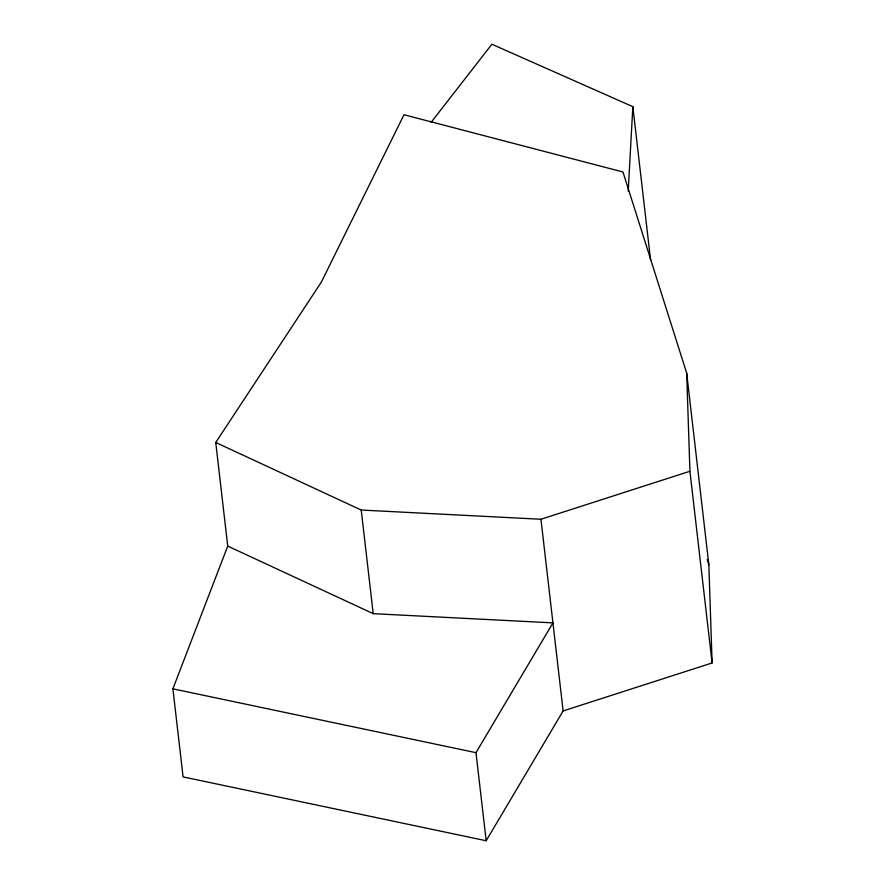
<?xml version="1.0" encoding="UTF-8"?>
<svg xmlns="http://www.w3.org/2000/svg" width="885" height="885" viewBox="0 0 885 885"><rect width="100%" height="100%" fill="white"/><g stroke="black" fill="none" stroke-linecap="round" stroke-linejoin="round"><path stroke-width="1.33" d="M628.206 191.226L632.841 106.676L491.905 44.25L431.072 122.407M172.896 688.829L227.733 546.089L215.741 442.478L321.355 282.094L403.991 114.74L622.963 171.989L686.672 373.061L708.852 564.763L712.104 662.953L563.125 710.943L486.175 840.75L183.095 776.897L172.896 688.829L475.986 752.67L552.937 622.874L373.216 613.659L227.733 546.089M215.741 442.478L361.224 510.037L540.945 519.252L689.924 471.262L686.672 373.061M707.192 559.497L708.852 564.763M689.924 471.262L712.104 662.953M632.841 106.676L650.586 260.024M540.945 519.252L563.125 710.943M475.986 752.67L486.175 840.75M361.224 510.037L373.216 613.659"/></g></svg>
